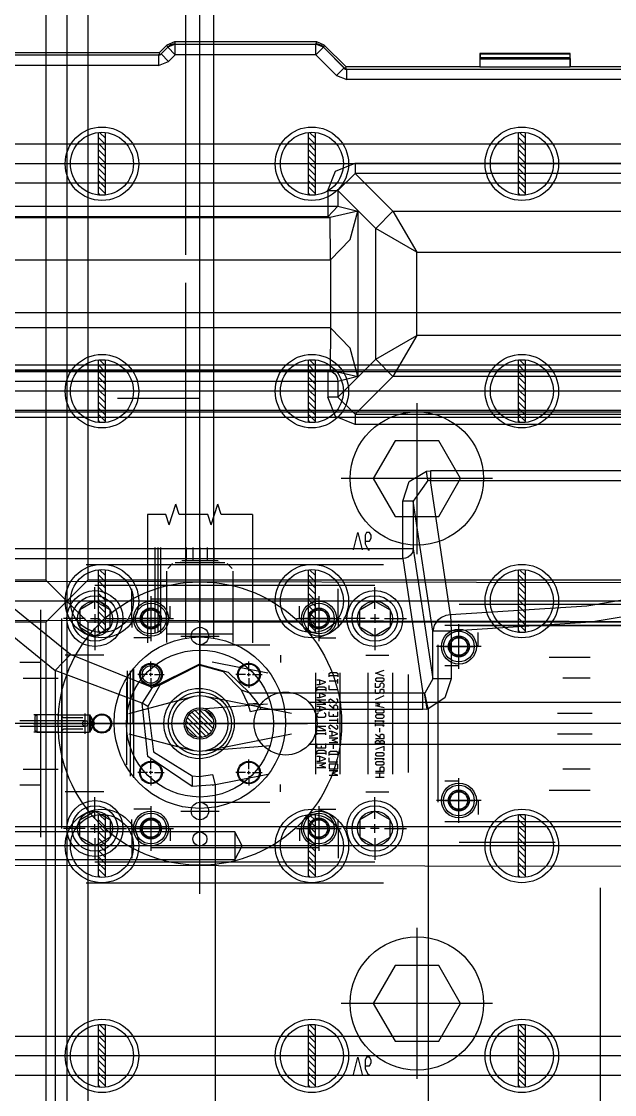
# Model space of a CAD drawing. Header units: millimetres. Extents: x -1 to 1014, y -756 to 757.
# Drawn here: x 788.4 to 833.9, y 267 to 349.3 of the extents above; entities that cross this region are included whole.
import ezdxf

# ---------------------------------------------------------------- set-up
doc = ezdxf.new("R2010")
doc.units = ezdxf.units.MM

# ---------------------------------------------------------------- blocks, each defined once
blk = doc.blocks.new('blockName2')
for points in [[(790.248, 405.569), (790.248, 306.468)], [(791.86, 405.569), (791.86, 231.002)], [(793.471, 405.569), (793.471, 306.468)], [(800.991, 331.445), (800.991, 405.505)], [(802.065, 302.102), (802.065, 405.569)], [(803.139, 302.013), (803.139, 405.505)], [(800.105, 347.78), (799.526, 347.54)], [(800.173, 347.618), (800.115, 347.615), (800.054, 347.609), (799.987, 347.596), (799.915, 347.576), (799.838, 347.546), (799.758, 347.505), (799.676, 347.449), (799.594, 347.377)], [(800.173, 347.618), (799.594, 347.377)], [(811.035, 347.78), (800.105, 347.78)], [(800.105, 347.78), (800.173, 347.618)], [(800.173, 347.618), (810.968, 347.618)], [(800.173, 346.8), (800.173, 347.618)], [(800.173, 347.618), (810.968, 347.618)], [(810.968, 347.618), (811.035, 347.78)], [(810.968, 346.8), (810.968, 347.618)], [(811.547, 347.377), (811.473, 347.442), (811.399, 347.494), (811.327, 347.534), (811.257, 347.564), (811.191, 347.586), (811.128, 347.602), (811.07, 347.611), (811.017, 347.616), (810.968, 347.618)], [(811.547, 347.377), (810.968, 347.618)], [(811.614, 347.54), (811.035, 347.78)], [(785.203, 346.784), (799.002, 346.784)], [(798.935, 346.946), (785.27, 346.946)], [(785.316, 346.784), (798.889, 346.784)], [(798.889, 346.784), (799.005, 346.777)], [(798.889, 346.784), (798.889, 345.966)], [(799.005, 346.777), (798.889, 346.784)], [(799.526, 347.54), (798.935, 346.946)], [(799.005, 346.777), (798.935, 346.946)], [(799.002, 346.784), (799.594, 347.377)], [(799.005, 346.777), (799.002, 346.784)], [(799.005, 346.777), (799.082, 346.864)], [(799.082, 346.864), (799.005, 346.777)], [(799.082, 346.864), (799.594, 347.377)], [(799.661, 346.287), (799.082, 346.864)], [(799.594, 347.377), (799.526, 347.54)], [(799.594, 347.377), (800.173, 346.8)], [(800.173, 346.8), (799.661, 346.287)], [(810.968, 346.8), (800.173, 346.8)], [(810.968, 346.8), (811.547, 347.377)], [(812.559, 345.203), (810.968, 346.8)], [(811.614, 347.54), (811.547, 347.377)], [(811.547, 347.377), (813.138, 345.78)], [(811.547, 347.377), (813.218, 345.7)], [(813.285, 345.863), (811.614, 347.54)], [(830.484, 346.891), (823.56, 346.891)], [(823.56, 346.891), (823.56, 345.863)], [(823.594, 346.857), (823.56, 346.891)], [(823.594, 346.857), (830.451, 346.857)], [(823.594, 346.575), (823.594, 346.857)], [(830.484, 346.891), (830.451, 346.857)], [(830.451, 346.857), (830.451, 346.575)], [(830.484, 345.863), (830.484, 346.891)], [(798.889, 345.966), (785.316, 345.966)], [(798.889, 345.966), (799.661, 346.287)], [(823.57, 346.48), (823.594, 346.575)], [(823.57, 346.48), (830.474, 346.48)], [(823.57, 345.843), (823.57, 346.48)], [(823.594, 346.575), (830.451, 346.575)], [(830.451, 346.575), (830.474, 346.48)], [(830.474, 346.48), (830.474, 345.843)], [(813.138, 345.78), (812.559, 345.203)], [(812.559, 345.203), (813.331, 344.883)], [(813.138, 345.78), (813.215, 345.693)], [(813.215, 345.693), (813.138, 345.78)], [(813.215, 345.693), (813.285, 345.863)], [(813.215, 345.693), (813.331, 345.7)], [(813.331, 345.7), (813.215, 345.693)], [(813.215, 345.693), (813.218, 345.7)], [(813.218, 345.7), (872.557, 345.7)], [(823.56, 345.863), (813.285, 345.863)], [(813.331, 345.7), (872.444, 345.7)], [(813.331, 344.883), (813.331, 345.7)], [(823.57, 345.843), (823.56, 345.863)], [(830.474, 345.843), (823.57, 345.843)], [(830.484, 345.863), (830.474, 345.843)], [(855.29, 345.863), (830.484, 345.863)], [(872.444, 344.883), (813.331, 344.883)], [(794.277, 336.026), (794.277, 340.83)], [(794.799, 339.921), (794.277, 340.443)], [(794.814, 340.381), (794.365, 340.83)], [(794.814, 336.026), (794.814, 340.83)], [(810.391, 336.026), (810.391, 340.83)], [(810.913, 339.921), (810.391, 340.443)], [(810.928, 340.381), (810.478, 340.83)], [(810.928, 336.026), (810.928, 340.83)], [(826.505, 336.026), (826.505, 340.83)], [(827.026, 339.921), (826.505, 340.443)], [(827.042, 340.381), (826.592, 340.83)], [(827.042, 336.026), (827.042, 340.83)], [(930.171, 339.921), (755.603, 339.921)], [(794.324, 339.921), (794.277, 339.968)], [(794.814, 338.956), (794.277, 339.493)], [(794.814, 339.431), (794.324, 339.921)], [(794.814, 339.906), (794.799, 339.921)], [(810.438, 339.921), (810.391, 339.968)], [(810.928, 338.956), (810.391, 339.493)], [(810.928, 339.431), (810.438, 339.921)], [(810.928, 339.906), (810.913, 339.921)], [(826.552, 339.921), (826.505, 339.968)], [(827.042, 338.956), (826.505, 339.493)], [(827.042, 339.431), (826.552, 339.921)], [(827.042, 339.906), (827.026, 339.921)], [(794.814, 338.481), (794.277, 339.019)], [(810.928, 338.481), (810.391, 339.019)], [(827.042, 338.481), (826.505, 339.019)], [(930.171, 338.428), (754.11, 338.428)], [(794.393, 338.428), (794.277, 338.544)], [(794.814, 337.532), (794.277, 338.069)], [(794.814, 338.007), (794.393, 338.428)], [(810.507, 338.428), (810.391, 338.544)], [(810.928, 337.532), (810.391, 338.069)], [(810.928, 338.007), (810.507, 338.428)], [(811.875, 336.368), (812.479, 337.859), (813.971, 338.464)], [(813.971, 338.464), (841.342, 338.464)], [(813.971, 338.464), (813.971, 337.678)], [(826.621, 338.428), (826.505, 338.544)], [(827.042, 337.532), (826.505, 338.069)], [(827.042, 338.007), (826.621, 338.428)], [(930.171, 336.935), (755.603, 336.935)], [(794.814, 337.057), (794.277, 337.594)], [(794.462, 336.935), (794.277, 337.12)], [(794.814, 336.582), (794.462, 336.935)], [(810.928, 337.057), (810.391, 337.594)], [(810.576, 336.935), (810.391, 337.12)], [(810.928, 336.582), (810.576, 336.935)], [(813.971, 337.678), (812.661, 336.368)], [(840.526, 337.678), (813.971, 337.678)], [(813.971, 337.678), (816.874, 334.775)], [(827.042, 337.057), (826.505, 337.594)], [(826.69, 336.935), (826.505, 337.12)], [(827.042, 336.582), (826.69, 336.935)], [(794.814, 336.108), (794.277, 336.645)], [(794.421, 336.026), (794.277, 336.17)], [(810.928, 336.108), (810.391, 336.645)], [(810.535, 336.026), (810.391, 336.17)], [(811.875, 336.368), (811.875, 334.348)], [(811.875, 336.368), (812.661, 336.368)], [(815.563, 333.465), (812.661, 336.368)], [(812.661, 336.368), (812.661, 335.164)], [(827.042, 336.108), (826.505, 336.645)], [(826.649, 336.026), (826.505, 336.17)], [(772.013, 335.164), (812.661, 335.164)], [(812.661, 335.164), (811.875, 334.348)], [(814.195, 334.79), (812.051, 334.308)], [(812.098, 331.047), (813.604, 332.608), (814.195, 334.79)], [(812.661, 335.164), (814.195, 334.79)], [(814.195, 334.79), (814.195, 322.092)], [(815.563, 333.465), (816.874, 334.775)], [(816.874, 334.775), (818.708, 331.631)], [(816.874, 334.775), (841.234, 334.775)], [(811.875, 334.348), (772.013, 334.348)], [(772.013, 334.309), (812.035, 334.309)], [(812.035, 334.309), (811.875, 334.348)], [(812.051, 334.308), (812.035, 334.309)], [(812.098, 331.047), (812.051, 334.308)], [(818.708, 331.631), (815.563, 333.465)], [(815.563, 323.418), (815.563, 333.465)], [(818.708, 331.631), (842.257, 331.631)], [(818.708, 325.252), (818.708, 331.631)], [(772.013, 331.046), (812.035, 331.046)], [(812.035, 331.046), (812.098, 331.047)], [(812.098, 331.047), (812.098, 325.836)], [(800.991, 302.013), (800.991, 329.297)], [(770.375, 327.014), (943.599, 327.014)], [(812.035, 325.836), (772.013, 325.836)], [(812.098, 325.836), (812.035, 325.836)], [(812.098, 325.836), (812.051, 322.574)], [(814.195, 322.092), (813.603, 324.274), (812.098, 325.836)], [(815.563, 323.418), (818.708, 325.252)], [(818.708, 325.252), (816.874, 322.107)], [(842.257, 325.252), (818.708, 325.252)], [(767.689, 322.985), (943.599, 322.985)], [(794.277, 318.569), (794.277, 323.373)], [(794.799, 322.464), (794.277, 322.986)], [(794.814, 322.924), (794.365, 323.373)], [(794.814, 318.569), (794.814, 323.373)], [(810.391, 318.569), (810.391, 323.373)], [(810.913, 322.464), (810.391, 322.986)], [(810.928, 322.924), (810.478, 323.373)], [(810.928, 318.569), (810.928, 323.373)], [(812.661, 320.515), (815.563, 323.418)], [(816.874, 322.107), (815.563, 323.418)], [(826.505, 318.569), (826.505, 323.373)], [(827.026, 322.464), (826.505, 322.986)], [(827.042, 322.924), (826.592, 323.373)], [(827.042, 318.569), (827.042, 323.373)], [(930.171, 322.464), (755.603, 322.464)], [(812.035, 322.573), (772.013, 322.573)], [(772.013, 322.534), (811.875, 322.534)], [(899.017, 322.582), (786.757, 322.582)], [(794.324, 322.464), (794.277, 322.511)], [(794.814, 321.974), (794.324, 322.464)], [(794.814, 322.449), (794.799, 322.464)], [(810.438, 322.464), (810.391, 322.511)], [(810.928, 321.974), (810.438, 322.464)], [(810.928, 322.449), (810.913, 322.464)], [(811.875, 322.534), (812.035, 322.573)], [(811.875, 322.534), (811.951, 322.529), (812.033, 322.514), (812.123, 322.488), (812.217, 322.446), (812.314, 322.386), (812.41, 322.306), (812.5, 322.2), (812.579, 322.068), (812.636, 321.907), (812.661, 321.718)], [(811.875, 322.534), (811.875, 320.515)], [(812.035, 322.573), (812.051, 322.574)], [(812.051, 322.574), (814.195, 322.092)], [(814.195, 322.092), (812.661, 321.718)], [(816.874, 322.107), (813.971, 319.205)], [(841.234, 322.107), (816.874, 322.107)], [(826.552, 322.464), (826.505, 322.511)], [(827.042, 321.974), (826.552, 322.464)], [(827.042, 322.449), (827.026, 322.464)], [(812.661, 321.718), (772.013, 321.718)], [(794.814, 321.5), (794.277, 322.037)], [(794.814, 321.025), (794.277, 321.562)], [(810.928, 321.5), (810.391, 322.037)], [(810.928, 321.025), (810.391, 321.562)], [(812.661, 321.718), (812.661, 320.515)], [(827.042, 321.5), (826.505, 322.037)], [(827.042, 321.025), (826.505, 321.562)], [(900.629, 320.971), (695.176, 320.971)], [(930.171, 320.971), (754.11, 320.971)], [(794.393, 320.971), (794.277, 321.087)], [(794.814, 320.075), (794.277, 320.612)], [(794.814, 320.55), (794.393, 320.971)], [(795.728, 320.426), (801.998, 320.426)], [(810.507, 320.971), (810.391, 321.087)], [(810.928, 320.075), (810.391, 320.612)], [(810.928, 320.55), (810.507, 320.971)], [(813.971, 318.419), (812.479, 319.023), (811.875, 320.515)], [(812.661, 320.515), (811.875, 320.515)], [(812.661, 320.515), (813.971, 319.205)], [(826.621, 320.971), (826.505, 321.087)], [(827.042, 320.075), (826.505, 320.612)], [(827.042, 320.55), (826.621, 320.971)], [(794.814, 319.6), (794.277, 320.138)], [(794.462, 319.478), (794.277, 319.663)], [(810.928, 319.6), (810.391, 320.138)], [(810.576, 319.478), (810.391, 319.663)], [(818.716, 320.055), (818.716, 308.458)], [(827.042, 319.6), (826.505, 320.138)], [(826.69, 319.478), (826.505, 319.663)], [(930.171, 319.478), (755.603, 319.478)], [(838.185, 318.957), (770.375, 318.957)], [(899.017, 319.36), (786.757, 319.36)], [(794.814, 318.651), (794.277, 319.188)], [(794.814, 319.126), (794.462, 319.478)], [(810.928, 318.651), (810.391, 319.188)], [(810.928, 319.126), (810.576, 319.478)], [(813.971, 319.205), (840.526, 319.205)], [(813.971, 319.205), (813.971, 318.419)], [(827.042, 318.651), (826.505, 319.188)], [(827.042, 319.126), (826.69, 319.478)], [(794.421, 318.569), (794.277, 318.713)], [(810.535, 318.569), (810.391, 318.713)], [(841.342, 318.419), (813.971, 318.419)], [(826.649, 318.569), (826.505, 318.713)], [(817.042, 317.156), (815.369, 314.257), (817.042, 311.358), (820.39, 311.358), (822.064, 314.257), (820.39, 317.156), (817.042, 317.156)], [(817.628, 312.527), (818.117, 314.027), (819.456, 314.84)], [(819.456, 314.84), (819.75, 314.862)], [(819.566, 314.109), (819.456, 314.84)], [(851.7, 314.862), (819.75, 314.862)], [(819.75, 314.862), (819.75, 314.121)], [(824.515, 314.257), (812.918, 314.257)], [(819.566, 314.109), (818.444, 312.527)], [(819.75, 314.121), (819.566, 314.109)], [(819.75, 314.121), (850.884, 314.121)], [(821.299, 303.79), (819.75, 314.121)], [(799.699, 310.698), (800.207, 312.309)], [(800.461, 311.503), (800.207, 312.309)], [(802.927, 310.698), (803.435, 312.309)], [(803.689, 311.503), (803.435, 312.309)], [(817.628, 308.124), (817.628, 312.527)], [(818.444, 312.527), (817.628, 312.527)], [(818.444, 312.527), (818.444, 308.865)], [(819.939, 302.555), (818.444, 312.527)], [(798.037, 311.503), (798.037, 301.647)], [(799.445, 311.503), (798.037, 311.503)], [(799.699, 310.698), (799.445, 311.503)], [(802.673, 311.503), (800.461, 311.503)], [(802.927, 310.698), (802.673, 311.503)], [(806.094, 311.503), (803.689, 311.503)], [(806.094, 311.503), (806.094, 301.647)], [(813.854, 308.791), (814.19, 310.134), (814.526, 308.791)], [(814.75, 309.463), (815.085, 309.463), (815.197, 309.686), (815.197, 309.91), (815.085, 310.134), (814.862, 310.134), (814.75, 309.91), (814.75, 309.239), (814.974, 308.791), (815.085, 308.791)], [(798.613, 308.967), (798.613, 302.419)], [(798.827, 308.967), (798.827, 302.49)], [(799.042, 308.967), (799.042, 302.419)], [(801.004, 308.967), (801.004, 307.946)], [(801.515, 308.967), (801.515, 307.946)], [(802.065, 282.381), (802.065, 309.259)], [(802.065, 308.967), (802.065, 287.589)], [(802.616, 308.967), (802.616, 307.946)], [(803.126, 308.967), (803.126, 307.946)], [(818.444, 308.865), (783.016, 308.865)], [(783.016, 308.124), (817.628, 308.124)], [(818.444, 308.865), (818.379, 308.595), (818.229, 308.379), (818.037, 308.234), (817.835, 308.154), (817.628, 308.124)], [(817.628, 308.124), (819.179, 297.779)], [(818.444, 308.865), (819.939, 298.893)], [(793.337, 307.677), (816.165, 307.677)], [(794.277, 302.455), (794.277, 307.259)], [(794.814, 306.81), (794.365, 307.259)], [(794.814, 302.455), (794.814, 307.259)], [(799.593, 307.353), (799.972, 307.733)], [(800.162, 307.811), (803.968, 307.811)], [(800.588, 307.811), (800.588, 307.865)], [(803.462, 307.946), (800.669, 307.946)], [(803.542, 307.811), (803.542, 307.865)], [(804.538, 307.353), (804.158, 307.733)], [(810.391, 302.455), (810.391, 307.259)], [(810.928, 306.81), (810.478, 307.259)], [(810.928, 302.455), (810.928, 307.259)], [(826.505, 302.455), (826.505, 307.259)], [(827.042, 306.81), (826.592, 307.259)], [(827.042, 302.455), (827.042, 307.259)], [(790.248, 306.468), (695.176, 306.468)], [(790.248, 303.246), (793.471, 306.468)], [(793.471, 303.246), (790.248, 306.468)], [(892.303, 306.468), (793.471, 306.468)], [(794.799, 306.35), (794.277, 306.872)], [(799.514, 301.668), (799.514, 307.163)], [(804.617, 301.668), (804.617, 307.163)], [(810.913, 306.35), (810.391, 306.872)], [(827.026, 306.35), (826.505, 306.872)], [(930.171, 306.05), (787.653, 306.35)], [(794.008, 306.066), (815.493, 306.066)], [(794.008, 304.253), (794.008, 305.931)], [(794.324, 306.35), (794.277, 306.398)], [(794.814, 305.386), (794.277, 305.923)], [(794.814, 305.86), (794.324, 306.35)], [(794.814, 306.335), (794.799, 306.35)], [(796.828, 303.514), (796.828, 305.797)], [(810.438, 306.35), (810.391, 306.398)], [(810.928, 305.386), (810.391, 305.923)], [(810.928, 305.86), (810.438, 306.35)], [(810.928, 306.335), (810.913, 306.35)], [(812.674, 303.514), (812.674, 305.797)], [(815.493, 304.253), (815.493, 305.931)], [(842.076, 306.214), (831.751, 304.463), (821.299, 303.79)], [(826.552, 306.35), (826.505, 306.398)], [(827.042, 305.386), (826.505, 305.923)], [(827.042, 305.86), (826.552, 306.35)], [(827.042, 306.335), (827.026, 306.35)], [(893.914, 304.857), (695.176, 304.857)], [(792.135, 300.767), (787.02, 304.898)], [(930.171, 304.857), (787.653, 304.857)], [(794.008, 304.857), (792.845, 304.186)], [(795.171, 304.186), (794.008, 304.857)], [(794.814, 304.911), (794.277, 305.448)], [(794.393, 304.857), (794.277, 304.973)], [(794.814, 304.436), (794.393, 304.857)], [(798.305, 305.236), (798.305, 301.792)], [(811.196, 304.992), (798.305, 304.992)], [(810.928, 304.911), (810.391, 305.448)], [(810.507, 304.857), (810.391, 304.973)], [(810.928, 304.436), (810.507, 304.857)], [(811.196, 305.236), (811.196, 301.792)], [(814.331, 304.186), (815.493, 304.857)], [(815.493, 304.857), (816.656, 304.186)], [(842.678, 304.979), (832.073, 303.227), (821.344, 302.555)], [(827.042, 304.911), (826.505, 305.448)], [(826.621, 304.857), (826.505, 304.973)], [(827.042, 304.436), (826.621, 304.857)], [(789.846, 286.729), (789.846, 304.186)], [(792.845, 304.186), (792.845, 302.843)], [(794.814, 303.961), (794.277, 304.498)], [(794.814, 303.487), (794.277, 304.024)], [(795.171, 302.843), (795.171, 304.186)], [(797.608, 303.917), (798.305, 304.32)], [(798.305, 304.642), (798.305, 302.386)], [(798.305, 304.32), (799.003, 303.917)], [(799.782, 303.515), (799.782, 304.455)], [(809.719, 303.515), (809.719, 304.455)], [(810.928, 303.961), (810.391, 304.498)], [(810.928, 303.487), (810.391, 304.024)], [(810.499, 303.917), (811.196, 304.32)], [(811.196, 304.642), (811.196, 302.386)], [(811.196, 304.32), (811.894, 303.917)], [(814.331, 302.843), (814.331, 304.186)], [(816.656, 304.186), (816.656, 302.843)], [(863.813, 304.589), (821.961, 304.589)], [(827.042, 303.961), (826.505, 304.498)], [(827.042, 303.487), (826.505, 304.024)], [(790.248, 303.246), (695.176, 303.246)], [(785.839, 303.662), (790.954, 299.531)], [(930.171, 303.123), (787.653, 303.364)], [(790.248, 303.246), (790.248, 232.613)], [(791.457, 287.4), (791.457, 303.514)], [(793.27, 303.514), (791.591, 303.514)], [(793.471, 303.246), (793.471, 229.39)], [(892.303, 303.246), (793.471, 303.246)], [(793.673, 303.514), (794.344, 303.514)], [(794.008, 303.85), (794.008, 303.179)], [(794.462, 303.364), (794.277, 303.549)], [(794.814, 303.012), (794.462, 303.364)], [(794.747, 303.514), (796.425, 303.514)], [(796.583, 303.514), (800.027, 303.514)], [(796.828, 303.514), (796.828, 302.824)], [(799.433, 303.514), (797.177, 303.514)], [(797.608, 303.111), (797.608, 303.917)], [(799.003, 303.917), (799.003, 303.111)], [(802.065, 300.694), (802.065, 303.649)], [(809.474, 303.514), (812.918, 303.514)], [(812.324, 303.514), (810.068, 303.514)], [(810.576, 303.364), (810.391, 303.549)], [(810.499, 303.111), (810.499, 303.917)], [(810.928, 303.012), (810.576, 303.364)], [(811.894, 303.917), (811.894, 303.111)], [(812.674, 303.514), (812.674, 302.824)], [(814.755, 303.514), (813.076, 303.514)], [(815.829, 303.514), (815.158, 303.514)], [(815.493, 303.85), (815.493, 303.179)], [(816.232, 303.514), (817.911, 303.514)], [(821.299, 303.79), (820.949, 303.739), (820.612, 303.603), (820.293, 303.359), (820.043, 302.996), (819.939, 302.555)], [(821.299, 303.79), (821.344, 302.555)], [(826.69, 303.364), (826.505, 303.549)], [(827.042, 303.012), (826.69, 303.364)], [(792.845, 302.843), (794.008, 302.171)], [(794.008, 302.171), (795.171, 302.843)], [(794.008, 302.776), (794.008, 301.097)], [(794.814, 302.537), (794.277, 303.074)], [(794.421, 302.455), (794.277, 302.599)], [(798.305, 302.709), (797.608, 303.111)], [(799.003, 303.111), (798.305, 302.709)], [(804.617, 302.306), (799.514, 302.306)], [(810.928, 302.537), (810.391, 303.074)], [(810.535, 302.455), (810.391, 302.599)], [(811.196, 302.709), (810.499, 303.111)], [(811.894, 303.111), (811.196, 302.709)], [(815.493, 302.171), (814.331, 302.843)], [(816.656, 302.843), (815.493, 302.171)], [(815.493, 302.776), (815.493, 301.097)], [(819.939, 298.893), (819.939, 302.555)], [(821.344, 302.555), (819.939, 302.555)], [(864.9, 302.977), (820.874, 302.977)], [(821.344, 302.555), (821.344, 298.893)], [(821.939, 299.644), (821.939, 303.088)], [(821.939, 302.977), (863.969, 302.977)], [(821.939, 300.238), (821.939, 302.494)], [(823.416, 301.366), (823.416, 302.44)], [(827.042, 302.537), (826.505, 303.074)], [(826.649, 302.455), (826.505, 302.599)], [(798.305, 302.038), (797.006, 302.038)], [(800.588, 302.171), (803.542, 302.171)], [(802.065, 301.501), (807.437, 301.501)], [(811.196, 302.038), (812.496, 302.038)], [(820.328, 301.5), (820.328, 289.415)], [(821.241, 301.769), (821.939, 302.171)], [(821.241, 300.963), (821.241, 301.769)], [(821.939, 302.171), (822.637, 301.769)], [(822.637, 301.769), (822.637, 300.963)], [(790.954, 299.531), (792.135, 300.767)], [(794.008, 300.694), (791.725, 300.694)], [(798.402, 298.22), (792.135, 300.767)], [(794.697, 300.694), (792.934, 300.694)], [(793.325, 301.264), (793.324, 301.267)], [(793.325, 301.267), (793.325, 301.264)], [(808.242, 300.695), (808.242, 300.137)], [(814.805, 300.694), (816.568, 300.694)], [(823.661, 301.366), (820.217, 301.366)], [(820.811, 301.366), (823.067, 301.366)], [(821.939, 300.56), (821.241, 300.963)], [(822.637, 300.963), (821.939, 300.56)], [(788.234, 300.157), (789.846, 300.157)], [(788.234, 300.157), (789.846, 300.157)], [(798.305, 299.486), (798.305, 300.225)], [(798.402, 298.22), (801.998, 300.005)], [(801.998, 299.93), (798.986, 298.392)], [(801.998, 300.005), (804.239, 299.407), (805.892, 297.779)], [(801.998, 300.005), (801.998, 299.93)], [(805.251, 298.016), (803.884, 299.414), (801.998, 299.93)], [(803.011, 300.198), (807.279, 299.347)], [(805.825, 299.486), (805.825, 300.225)], [(821.939, 299.889), (820.865, 299.889)], [(828.876, 300.56), (832.019, 300.56)], [(797.626, 297.031), (790.954, 299.531)], [(790.954, 299.531), (790.954, 266.32)], [(791.457, 299.217), (791.457, 291.697)], [(796.486, 299.506), (796.486, 295.463)], [(796.701, 299.506), (796.701, 291.42)], [(796.915, 299.566), (796.915, 295.457)], [(796.969, 299.625), (796.969, 291.289)], [(798.037, 299.217), (797.298, 299.217)], [(798.439, 299.217), (798.171, 299.217)], [(798.305, 299.083), (798.305, 299.352)], [(798.574, 299.217), (799.312, 299.217)], [(805.557, 299.217), (804.818, 299.217)], [(805.691, 299.217), (805.96, 299.217)], [(805.825, 299.083), (805.825, 299.352)], [(806.094, 299.217), (806.832, 299.217)], [(810.928, 299.352), (810.928, 291.563)], [(811.585, 299.5), (811.586, 299.504)], [(811.587, 299.503), (811.585, 299.5)], [(811.988, 299.042), (811.988, 299.294), (812.1, 299.378), (812.547, 299.378), (812.659, 299.294), (812.659, 299.042)], [(812.659, 299.126), (811.988, 299.126)], [(812.808, 299.352), (812.808, 291.563)], [(814.956, 299.352), (814.956, 291.563)], [(816.212, 299.092), (815.541, 299.327), (816.212, 299.562)], [(816.836, 299.352), (816.836, 291.563)], [(818.045, 299.217), (818.045, 291.697)], [(788.503, 298.949), (788.772, 298.949)], [(788.503, 298.949), (791.189, 298.949)], [(796.432, 298.625), (796.432, 292.29)], [(798.402, 298.22), (797.626, 297.031)], [(798.986, 298.392), (798.076, 296.772)], [(798.305, 298.949), (798.305, 298.21)], [(798.986, 298.392), (798.402, 298.22)], [(805.825, 298.949), (805.825, 298.21)], [(811.048, 298.455), (811.272, 298.455), (811.719, 298.623), (811.272, 298.791), (811.048, 298.791)], [(811.048, 297.951), (811.048, 298.203), (811.16, 298.287), (811.607, 298.287), (811.719, 298.203), (811.719, 297.951)], [(811.272, 298.455), (811.272, 298.791)], [(812.659, 298.707), (811.988, 298.707)], [(812.659, 298.035), (811.988, 298.035), (811.988, 298.371)], [(812.659, 298.539), (812.659, 298.874)], [(815.541, 298.779), (815.652, 298.7), (816.1, 298.7), (816.212, 298.779), (816.212, 298.857), (816.1, 298.935), (815.652, 298.935), (815.541, 298.857), (815.541, 298.779)], [(816.1, 298.23), (816.212, 298.309), (816.212, 298.465), (816.1, 298.544), (815.988, 298.544), (815.876, 298.465), (815.876, 298.309), (815.764, 298.23), (815.541, 298.23), (815.541, 298.544)], [(819.939, 298.893), (819.333, 297.793)], [(821.344, 298.893), (820.873, 297.425), (819.589, 296.587)], [(821.344, 298.893), (819.939, 298.893)], [(832.019, 298.949), (829.909, 298.949)], [(796.621, 296.236), (801.514, 297.534)], [(802.486, 297.564), (809.087, 296.247)], [(805.773, 296.949), (805.251, 298.016)], [(805.892, 297.779), (805.251, 298.016)], [(806.532, 296.984), (805.892, 297.779)], [(819.179, 297.779), (805.892, 297.779)], [(811.719, 298.035), (811.048, 298.035)], [(811.048, 297.448), (811.272, 297.448), (811.719, 297.616), (811.272, 297.783), (811.048, 297.783)], [(811.272, 297.448), (811.272, 297.783)], [(812.1, 297.028), (811.988, 297.112), (811.988, 297.28), (812.1, 297.364), (812.547, 297.028), (812.659, 297.112), (812.659, 297.28), (812.547, 297.364)], [(816.1, 297.76), (816.212, 297.839), (816.212, 297.995), (816.1, 298.074), (815.988, 298.074), (815.876, 297.995), (815.876, 297.839), (815.764, 297.76), (815.541, 297.76), (815.541, 298.074)], [(815.541, 297.29), (816.212, 297.604)], [(819.289, 297.785), (819.179, 297.779)], [(819.179, 296.544), (819.179, 297.779)], [(819.333, 297.793), (819.289, 297.785)], [(819.289, 297.785), (819.472, 296.566)], [(819.589, 296.587), (819.333, 297.793)], [(801.463, 290.624), (798.057, 292.923), (797.626, 297.031)], [(798.076, 296.772), (797.626, 297.031)], [(798.076, 296.772), (798.49, 293.293), (801.468, 291.433)], [(802.456, 296.601), (807.257, 296.979)], [(806.532, 296.985), (805.773, 296.949)], [(805.948, 296.363), (805.773, 296.949)], [(806.739, 296.544), (805.948, 296.363)], [(806.532, 296.984), (806.739, 296.544)], [(819.179, 296.544), (806.739, 296.544)], [(841.007, 297.069), (810.447, 297.069)], [(811.048, 296.944), (811.719, 296.944), (811.048, 297.28), (811.719, 297.28)], [(811.048, 296.441), (811.272, 296.441), (811.719, 296.608), (811.272, 296.776), (811.048, 296.776)], [(811.272, 296.441), (811.272, 296.776)], [(811.988, 296.524), (812.659, 296.524), (812.659, 296.776), (812.547, 296.86), (812.436, 296.86), (812.324, 296.776), (812.324, 296.524)], [(812.324, 296.608), (811.988, 296.86)], [(816.212, 296.664), (815.541, 296.82), (815.876, 296.899), (815.541, 296.977), (816.212, 297.134)], [(819.472, 296.566), (819.179, 296.544)], [(819.472, 296.566), (819.589, 296.587)], [(819.589, 296.587), (819.589, 265.424)], [(791.209, 296.133), (789.312, 296.133)], [(789.537, 296.129), (789.403, 295.994)], [(789.403, 295.994), (789.403, 294.92)], [(789.537, 296.129), (789.537, 294.786)], [(791.097, 296.129), (789.537, 296.129)], [(791.097, 296.129), (793.621, 296.129)], [(791.592, 295.887), (791.457, 296.021)], [(793.08, 295.887), (791.592, 295.887)], [(793.265, 294.657), (793.265, 296.231)], [(793.566, 296.129), (793.7, 295.994)], [(793.582, 296.125), (793.582, 294.786)], [(794.008, 295.457), (793.62, 296.129)], [(793.7, 295.994), (793.7, 294.92)], [(802.53, 294.489), (801.097, 295.922)], [(802.76, 294.638), (801.246, 296.152)], [(802.942, 294.836), (801.444, 296.334)], [(803.073, 295.085), (801.693, 296.465)], [(803.138, 295.4), (802.007, 296.53)], [(803.064, 295.853), (802.461, 296.456)], [(811.16, 296.273), (811.048, 296.189), (811.048, 296.021), (811.16, 295.937), (811.607, 295.937), (811.719, 296.021), (811.719, 296.189), (811.607, 296.273)], [(811.988, 296.021), (812.659, 296.021), (812.659, 296.357)], [(811.988, 296.021), (811.988, 296.357)], [(812.324, 296.021), (812.324, 296.189)], [(812.659, 295.517), (812.659, 295.853)], [(815.541, 296.35), (815.652, 296.272), (816.1, 296.272), (816.212, 296.35), (816.212, 296.429), (816.1, 296.507), (815.652, 296.507), (815.541, 296.429), (815.541, 296.35)], [(815.541, 295.959), (815.652, 295.88), (816.1, 295.88), (816.212, 295.959), (816.212, 296.037), (816.1, 296.115), (815.652, 296.115), (815.541, 296.037), (815.541, 295.959)], [(815.541, 295.567), (815.541, 295.724)], [(829.498, 296.263), (832.183, 296.263)], [(950.313, 295.457), (767.689, 295.457)], [(791.457, 295.672), (788.235, 295.672)], [(791.457, 295.242), (788.235, 295.242)], [(789.272, 295.457), (793.912, 295.457)], [(789.537, 294.786), (789.403, 294.92)], [(793.265, 295.67), (791.457, 295.67)], [(791.457, 295.457), (791.457, 295.457)], [(793.265, 295.24), (791.457, 295.24)], [(791.592, 295.028), (791.457, 294.893)], [(793.07, 295.028), (791.592, 295.028)], [(793.566, 294.786), (793.7, 294.92)], [(793.623, 294.786), (794.008, 295.457)], [(793.819, 295.457), (810.311, 295.457)], [(802.241, 294.398), (801.005, 295.633)], [(801.855, 294.404), (801.012, 295.247)], [(896.268, 295.457), (802.065, 295.457)], [(802.065, 295.457), (802.065, 295.457)], [(802.065, 295.457), (802.065, 295.457)], [(802.065, 295.457), (802.065, 295.457)], [(802.065, 295.457), (802.065, 295.457)], [(802.065, 295.457), (802.065, 295.457)], [(802.065, 295.457), (802.065, 295.457)], [(811.048, 294.93), (811.719, 294.93), (811.048, 295.266), (811.719, 295.266)], [(812.659, 295.685), (811.988, 295.685)], [(812.1, 295.014), (811.988, 295.098), (811.988, 295.266), (812.1, 295.35), (812.547, 295.014), (812.659, 295.098), (812.659, 295.266), (812.547, 295.35)], [(816.1, 295.567), (816.212, 295.645), (815.541, 295.645)], [(815.541, 295.254), (815.541, 295.41)], [(816.1, 295.254), (816.212, 295.332), (815.541, 295.332)], [(815.876, 294.784), (815.876, 295.097)], [(791.209, 294.782), (789.312, 294.782)], [(789.537, 294.786), (791.197, 294.786)], [(791.197, 294.786), (793.566, 294.786)], [(796.621, 294.679), (801.514, 293.381)], [(802.486, 293.35), (809.087, 294.667)], [(811.048, 294.594), (811.048, 294.762)], [(811.719, 294.678), (811.048, 294.678)], [(811.719, 294.594), (811.719, 294.762)], [(811.988, 294.51), (812.212, 294.51), (812.659, 294.678), (812.212, 294.846), (811.988, 294.846)], [(811.988, 294.007), (812.659, 294.007), (812.212, 294.175), (812.659, 294.342), (811.988, 294.342)], [(812.212, 294.51), (812.212, 294.846)], [(815.541, 294.314), (816.212, 294.314), (816.212, 294.549), (816.1, 294.627), (815.988, 294.627), (815.876, 294.549), (815.876, 294.314)], [(815.876, 294.392), (815.541, 294.627)], [(815.541, 293.844), (815.541, 294.079), (815.652, 294.157), (815.764, 294.157), (815.876, 294.079), (815.876, 293.922)], [(815.876, 294.079), (815.988, 294.157), (816.1, 294.157), (816.212, 294.079), (816.212, 293.844)], [(832.183, 294.652), (829.498, 294.652)], [(802.26, 293.353), (807.51, 293.766)], [(840.739, 293.846), (810.447, 293.846)], [(811.048, 293.587), (811.719, 293.587), (811.719, 293.923)], [(811.048, 293.587), (811.048, 293.923)], [(811.048, 293.083), (811.048, 293.335), (811.16, 293.419), (811.607, 293.419), (811.719, 293.335), (811.719, 293.083)], [(811.384, 293.587), (811.384, 293.755)], [(811.988, 293), (811.988, 293.251), (812.1, 293.335), (812.547, 293.335), (812.659, 293.251), (812.659, 293)], [(812.324, 293.503), (812.324, 293.839)], [(816.212, 293.922), (815.541, 293.922)], [(816.212, 293.374), (816.212, 293.687), (815.541, 293.452)], [(798.305, 291.966), (798.305, 292.704)], [(805.825, 291.966), (805.825, 292.704)], [(811.719, 293.167), (811.048, 293.167)], [(811.048, 292.58), (811.272, 292.58), (811.719, 292.748), (811.272, 292.916), (811.048, 292.916)], [(811.272, 292.58), (811.272, 292.916)], [(812.659, 293.083), (811.988, 293.083)], [(812.659, 292.496), (811.988, 292.496), (811.988, 292.832)], [(815.541, 293.06), (815.652, 292.982), (816.1, 292.982), (816.212, 293.06), (816.212, 293.139), (816.1, 293.217), (815.652, 293.217), (815.541, 293.139), (815.541, 293.06)], [(815.541, 292.669), (815.541, 292.825)], [(816.1, 292.669), (816.212, 292.747), (815.541, 292.747)], [(815.541, 292.355), (815.652, 292.277), (816.1, 292.277), (816.212, 292.355), (816.212, 292.434), (816.1, 292.512), (815.652, 292.512), (815.541, 292.434), (815.541, 292.355)], [(788.503, 291.966), (788.772, 291.966)], [(788.503, 291.966), (791.189, 291.966)], [(798.037, 291.697), (797.298, 291.697)], [(798.439, 291.697), (798.171, 291.697)], [(798.305, 291.563), (798.305, 291.832)], [(798.574, 291.697), (799.312, 291.697)], [(805.557, 291.697), (804.818, 291.697)], [(805.691, 291.697), (805.96, 291.697)], [(805.825, 291.563), (805.825, 291.832)], [(806.094, 291.697), (806.832, 291.697)], [(811.048, 292.076), (811.719, 292.076), (811.272, 292.244), (811.719, 292.412), (811.048, 292.412)], [(811.988, 291.992), (812.659, 291.992), (812.659, 292.328), (811.988, 292.328), (811.988, 291.992)], [(811.988, 291.489), (812.659, 291.489), (812.212, 291.657), (812.659, 291.825), (811.988, 291.825)], [(815.541, 291.807), (816.212, 291.807), (816.212, 292.042), (816.1, 292.12), (815.988, 292.12), (815.876, 292.042), (815.876, 291.807)], [(816.212, 291.65), (815.541, 291.65)], [(815.876, 291.337), (815.876, 291.65)], [(832.019, 291.966), (829.909, 291.966)], [(798.305, 291.429), (798.305, 290.69)], [(801.468, 291.433), (801.463, 290.624)], [(801.468, 291.433), (801.998, 291.402)], [(801.998, 291.402), (803.025, 291.538)], [(803.011, 290.717), (807.279, 291.568)], [(803.025, 291.538), (803.23, 290.753)], [(805.825, 291.429), (805.825, 290.69)], [(808.242, 290.219), (808.242, 290.778)], [(815.541, 291.337), (816.212, 291.337)], [(821.939, 291.026), (820.865, 291.026)], [(821.939, 287.827), (821.939, 291.271)], [(788.234, 290.753), (789.846, 290.753)], [(788.234, 290.753), (789.846, 290.753)], [(794.008, 290.22), (791.725, 290.22)], [(794.697, 290.22), (792.934, 290.22)], [(794.008, 290.22), (793.606, 290.22)], [(803.23, 290.753), (801.463, 290.624)], [(802.065, 287.266), (802.065, 290.22)], [(803.23, 290.753), (803.23, 265.424)], [(814.805, 290.22), (816.568, 290.22)], [(821.241, 289.952), (821.939, 290.355)], [(821.241, 289.146), (821.241, 289.952)], [(821.939, 288.421), (821.939, 290.677)], [(821.939, 290.355), (822.637, 289.952)], [(822.637, 289.952), (822.637, 289.146)], [(828.876, 290.355), (832.019, 290.355)], [(794.008, 288.139), (794.008, 289.817)], [(802.065, 289.414), (807.437, 289.414)], [(815.493, 288.139), (815.493, 289.817)], [(823.661, 289.549), (820.217, 289.549)], [(820.811, 289.549), (823.067, 289.549)], [(821.939, 288.743), (821.241, 289.146)], [(822.637, 289.146), (821.939, 288.743)], [(823.416, 289.549), (823.416, 288.475)], [(792.845, 288.072), (794.008, 288.743)], [(794.008, 288.743), (795.171, 288.072)], [(794.277, 283.656), (794.277, 288.46)], [(794.814, 288.01), (794.365, 288.46)], [(794.814, 283.656), (794.814, 288.46)], [(798.305, 288.877), (797.006, 288.877)], [(798.305, 289.122), (798.305, 285.678)], [(798.305, 288.528), (798.305, 286.272)], [(800.588, 288.743), (803.542, 288.743)], [(802.068, 288.742), (802.065, 288.743)], [(802.065, 288.743), (802.069, 288.743)], [(810.391, 283.656), (810.391, 288.46)], [(810.928, 288.01), (810.478, 288.46)], [(810.928, 283.656), (810.928, 288.46)], [(811.196, 289.122), (811.196, 285.678)], [(811.196, 288.877), (812.496, 288.877)], [(811.196, 288.528), (811.196, 286.272)], [(815.493, 288.743), (814.331, 288.072)], [(816.656, 288.072), (815.493, 288.743)], [(826.505, 283.656), (826.505, 288.46)], [(827.042, 288.01), (826.592, 288.46)], [(827.042, 283.656), (827.042, 288.46)], [(751.038, 287.551), (930.171, 287.551)], [(792.845, 286.729), (792.845, 288.072)], [(794.008, 287.065), (794.008, 287.736)], [(794.799, 287.551), (794.277, 288.073)], [(794.324, 287.551), (794.277, 287.598)], [(794.814, 287.061), (794.324, 287.551)], [(794.814, 287.536), (794.799, 287.551)], [(795.171, 288.072), (795.171, 286.729)], [(796.828, 287.4), (796.828, 288.091)], [(797.608, 287.803), (798.305, 288.206)], [(797.608, 286.998), (797.608, 287.803)], [(798.305, 288.206), (799.003, 287.803)], [(799.003, 287.803), (799.003, 286.998)], [(810.913, 287.551), (810.391, 288.073)], [(810.438, 287.551), (810.391, 287.598)], [(810.928, 287.061), (810.438, 287.551)], [(810.499, 287.803), (811.196, 288.206)], [(810.499, 286.998), (810.499, 287.803)], [(810.928, 287.536), (810.913, 287.551)], [(811.196, 288.206), (811.894, 287.803)], [(811.894, 287.803), (811.894, 286.998)], [(812.674, 287.4), (812.674, 288.091)], [(814.331, 288.072), (814.331, 286.729)], [(815.493, 287.065), (815.493, 287.736)], [(816.656, 286.729), (816.656, 288.072)], [(820.874, 287.938), (830.748, 287.938)], [(821.939, 287.937), (863.969, 287.938)], [(827.026, 287.551), (826.505, 288.073)], [(826.552, 287.551), (826.505, 287.598)], [(827.042, 287.061), (826.552, 287.551)], [(827.042, 287.536), (827.026, 287.551)], [(804.751, 287.132), (695.176, 287.132)], [(793.27, 287.4), (791.591, 287.4)], [(794.008, 286.058), (792.845, 286.729)], [(793.673, 287.4), (794.344, 287.4)], [(795.171, 286.729), (794.008, 286.058)], [(794.008, 286.662), (794.008, 284.983)], [(794.814, 286.586), (794.277, 287.123)], [(794.747, 287.4), (796.425, 287.4)], [(796.583, 287.4), (800.027, 287.4)], [(796.828, 287.4), (796.828, 285.118)], [(799.433, 287.4), (797.177, 287.4)], [(798.305, 286.595), (797.608, 286.998)], [(799.003, 286.998), (798.305, 286.595)], [(799.782, 287.399), (799.782, 286.46)], [(804.751, 287.132), (804.751, 284.983)], [(805.309, 286.058), (804.751, 287.132)], [(809.474, 287.4), (812.918, 287.4)], [(809.719, 287.399), (809.719, 286.46)], [(812.324, 287.4), (810.068, 287.4)], [(810.928, 286.586), (810.391, 287.123)], [(811.196, 286.595), (810.499, 286.998)], [(811.894, 286.998), (811.196, 286.595)], [(812.674, 287.4), (812.674, 285.118)], [(814.755, 287.4), (813.076, 287.4)], [(814.331, 286.729), (815.493, 286.058)], [(815.829, 287.4), (815.158, 287.4)], [(815.493, 286.058), (816.656, 286.729)], [(815.493, 286.662), (815.493, 284.983)], [(816.232, 287.4), (817.911, 287.4)], [(827.042, 286.586), (826.505, 287.123)], [(805.309, 286.058), (687.657, 286.058)], [(930.171, 286.058), (787.653, 286.058)], [(794.814, 286.111), (794.277, 286.648)], [(794.393, 286.058), (794.277, 286.174)], [(794.814, 285.637), (794.393, 286.058)], [(811.196, 285.922), (798.305, 285.922)], [(804.751, 284.983), (805.309, 286.058)], [(810.928, 286.111), (810.391, 286.648)], [(810.507, 286.058), (810.391, 286.174)], [(810.928, 285.637), (810.507, 286.058)], [(829.325, 286.326), (821.961, 286.326)], [(827.042, 286.111), (826.505, 286.648)], [(826.621, 286.058), (826.505, 286.174)], [(827.042, 285.637), (826.621, 286.058)], [(794.814, 285.162), (794.277, 285.699)], [(794.814, 284.687), (794.277, 285.224)], [(810.928, 285.162), (810.391, 285.699)], [(810.928, 284.687), (810.391, 285.224)], [(827.042, 285.162), (826.505, 285.699)], [(827.042, 284.687), (826.505, 285.224)], [(804.751, 284.983), (695.176, 284.983)], [(930.171, 284.327), (787.653, 284.564)], [(794.008, 284.849), (815.493, 284.849)], [(794.462, 284.564), (794.277, 284.749)], [(794.814, 283.738), (794.277, 284.275)], [(794.814, 284.212), (794.462, 284.564)], [(810.576, 284.564), (810.391, 284.749)], [(810.928, 283.738), (810.391, 284.275)], [(810.928, 284.212), (810.576, 284.564)], [(826.69, 284.564), (826.505, 284.749)], [(827.042, 283.738), (826.505, 284.275)], [(827.042, 284.212), (826.69, 284.564)], [(794.421, 283.656), (794.277, 283.8)], [(810.535, 283.656), (810.391, 283.8)], [(826.649, 283.656), (826.505, 283.8)], [(793.337, 283.238), (816.165, 283.238)], [(832.816, 152.312), (832.816, 282.835)], [(818.716, 279.77), (818.716, 268.174)], [(817.042, 276.871), (815.369, 273.972), (817.042, 271.073), (820.39, 271.073), (822.064, 273.972), (820.39, 276.871), (817.042, 276.871)], [(824.515, 273.972), (812.918, 273.972)], [(794.277, 267.542), (794.277, 272.346)], [(794.799, 271.437), (794.277, 271.959)], [(794.814, 271.896), (794.365, 272.346)], [(794.814, 267.542), (794.814, 272.346)], [(810.391, 267.542), (810.391, 272.346)], [(810.913, 271.437), (810.391, 271.959)], [(810.928, 271.896), (810.478, 272.346)], [(810.928, 267.542), (810.928, 272.346)], [(826.505, 267.542), (826.505, 272.346)], [(827.026, 271.437), (826.505, 271.959)], [(827.042, 271.896), (826.592, 272.346)], [(827.042, 267.542), (827.042, 272.346)], [(930.171, 271.437), (755.603, 271.437)], [(794.324, 271.437), (794.277, 271.484)], [(794.814, 270.472), (794.277, 271.009)], [(794.814, 270.947), (794.324, 271.437)], [(794.814, 271.422), (794.799, 271.437)], [(810.438, 271.437), (810.391, 271.484)], [(810.928, 270.472), (810.391, 271.009)], [(810.928, 270.947), (810.438, 271.437)], [(810.928, 271.422), (810.913, 271.437)], [(826.552, 271.437), (826.505, 271.484)], [(827.042, 270.472), (826.505, 271.009)], [(827.042, 270.947), (826.552, 271.437)], [(827.042, 271.422), (827.026, 271.437)], [(794.814, 269.997), (794.277, 270.535)], [(810.928, 269.997), (810.391, 270.535)], [(827.042, 269.997), (826.505, 270.535)], [(930.171, 269.944), (754.11, 269.944)], [(794.393, 269.944), (794.277, 270.06)], [(794.814, 269.048), (794.277, 269.585)], [(794.814, 269.523), (794.393, 269.944)], [(810.507, 269.944), (810.391, 270.06)], [(810.928, 269.048), (810.391, 269.585)], [(810.928, 269.523), (810.507, 269.944)], [(813.854, 268.506), (814.19, 269.849), (814.526, 268.506)], [(814.75, 269.178), (815.085, 269.178), (815.197, 269.402), (815.197, 269.625), (815.085, 269.849), (814.862, 269.849), (814.75, 269.625), (814.75, 268.954), (814.974, 268.506), (815.085, 268.506)], [(826.621, 269.944), (826.505, 270.06)], [(827.042, 269.048), (826.505, 269.585)], [(827.042, 269.523), (826.621, 269.944)], [(794.814, 268.573), (794.277, 269.11)], [(794.462, 268.451), (794.277, 268.635)], [(810.928, 268.573), (810.391, 269.11)], [(810.576, 268.451), (810.391, 268.635)], [(827.042, 268.573), (826.505, 269.11)], [(826.69, 268.451), (826.505, 268.635)], [(930.171, 268.451), (755.603, 268.451)], [(794.814, 267.624), (794.277, 268.161)], [(794.814, 268.098), (794.462, 268.451)], [(810.928, 267.624), (810.391, 268.161)], [(810.928, 268.098), (810.576, 268.451)], [(827.042, 267.624), (826.505, 268.161)], [(827.042, 268.098), (826.69, 268.451)], [(794.421, 267.542), (794.277, 267.686)], [(810.535, 267.542), (810.391, 267.686)], [(826.649, 267.542), (826.505, 267.686)]]:
    blk.add_lwpolyline(points)
for centre, radius in [((794.545, 338.428), 2.8199), ((810.659, 338.428), 2.8199), ((826.773, 338.428), 2.8199), ((794.545, 338.428), 2.4171), ((810.659, 338.428), 2.4171), ((826.773, 338.428), 2.4171), ((794.545, 320.971), 2.8199), ((810.659, 320.971), 2.8199), ((826.773, 320.971), 2.8199), ((794.545, 320.971), 2.4171), ((810.659, 320.971), 2.4171), ((826.773, 320.971), 2.4171), ((818.716, 314.257), 5.1162), ((794.545, 304.857), 2.8199), ((794.545, 304.857), 2.4171), ((810.659, 304.857), 2.8199), ((810.659, 304.857), 2.4171), ((826.773, 304.857), 2.8199), ((826.773, 304.857), 2.4171), ((802.065, 295.457), 10.8769), ((794.008, 303.514), 2.1485), ((815.493, 303.514), 2.1485), ((794.008, 303.514), 1.7457), ((794.008, 303.514), 1.3428), ((798.305, 303.514), 1.3428), ((811.196, 303.514), 1.3428), ((815.493, 303.514), 1.7457), ((815.493, 303.514), 1.3428), ((798.305, 303.514), 1.1817), ((798.305, 303.514), 0.8057), ((798.305, 303.514), 0.6714), ((811.196, 303.514), 1.1817), ((811.196, 303.514), 0.8057), ((811.196, 303.514), 0.6714), ((802.065, 302.171), 0.6714), ((821.939, 301.366), 1.3428), ((821.939, 301.366), 1.1817), ((802.065, 295.522), 6.5798), ((821.939, 301.366), 0.8057), ((821.939, 301.366), 0.6714), ((802.065, 295.457), 5.6399), ((798.305, 299.217), 0.8728), ((798.305, 299.217), 0.8057), ((798.305, 299.217), 0.6714), ((805.825, 299.217), 0.8728), ((805.825, 299.217), 0.8057), ((801.998, 295.457), 2.6993), ((802.065, 295.457), 2.4171), ((802.065, 295.457), 2.1485), ((802.065, 295.457), 2.1485), ((808.645, 295.457), 2.4171), ((802.065, 295.457), 1.2085), ((794.545, 295.457), 0.7386), ((794.545, 295.457), 0.6714), ((802.065, 295.457), 1.0743), ((802.065, 295.457), 1.0743), ((793.265, 295.455), 0.2149), ((798.305, 291.697), 0.8728), ((798.305, 291.697), 0.8057), ((805.825, 291.697), 0.8728), ((805.825, 291.697), 0.8057), ((821.939, 289.549), 1.3428), ((821.939, 289.549), 1.1817), ((821.939, 289.549), 0.8057), ((821.939, 289.549), 0.6714), ((794.008, 287.4), 2.1485), ((794.008, 287.4), 1.7457), ((802.065, 288.743), 0.6714), ((815.493, 287.4), 2.1485), ((815.493, 287.4), 1.7457), ((794.545, 286.058), 2.8199), ((794.545, 286.058), 2.4171), ((794.008, 287.4), 1.3428), ((798.305, 287.4), 1.3428), ((798.305, 287.4), 1.1817), ((810.659, 286.058), 2.8199), ((810.659, 286.058), 2.4171), ((811.196, 287.4), 1.3428), ((811.196, 287.4), 1.1817), ((815.493, 287.4), 1.3428), ((826.773, 286.058), 2.8199), ((826.773, 286.058), 2.4171), ((798.305, 287.4), 0.8057), ((798.305, 287.4), 0.6714), ((811.196, 287.4), 0.8057), ((811.196, 287.4), 0.6714), ((802.065, 286.595), 0.5371), ((818.716, 273.972), 5.1162), ((794.545, 269.944), 2.8199), ((810.659, 269.944), 2.8199), ((826.773, 269.944), 2.8199), ((794.545, 269.944), 2.4171), ((810.659, 269.944), 2.4171), ((826.773, 269.944), 2.4171)]:
    blk.add_circle(centre, radius)

msp = doc.modelspace()

# ---------------------------------------------------------------- block references
msp.add_blockref('blockName2', (0, 0))

doc.saveas('drawing.dxf')
